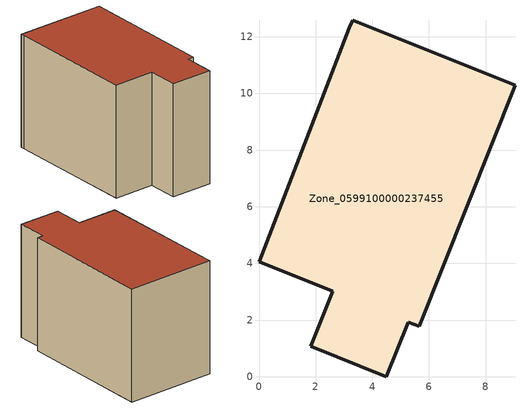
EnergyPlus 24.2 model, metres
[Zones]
Zone_0599100000237455
 floor ground (C_G): 5.27,1.93 4.5,0 1.83,1.08 2.6,3.01 0,4.06 3.18,12.32 3.31,12.58 9.04,10.29 5.66,1.78 z0
 wall outside (C_F): 5.66,1.78 9.04,10.29 3.31,12.58 3.18,12.32 0,4.06 2.6,3.01 1.83,1.08 4.5,0 5.27,1.93 5.66,1.78 z0:7.76
 roof outside (C_R): 3.31,12.58 3.18,12.32 0,4.06 2.6,3.01 1.83,1.08 4.5,0 5.27,1.93 5.66,1.78 9.04,10.29 z7.76
[BUILDING]
Pand.0599100000237455: North Axis=0; Terrain=City; Loads Convergence Tolerance Value=0.04; Temperature Convergence Tolerance Value=0.4; Solar Distribution=FullExterior; Maximum Number of Warmup Days=25; Minimum Number of Warmup Days=1
[Site:Location]
Rotterdam.The.Hague.AP_ZH_NLD Design_Conditions: Latitude=51.96; Longitude=4.45; Time Zone=1; Elevation=-4.5
[SITE:GROUNDTEMPERATURE:BUILDINGSURFACE]
18, 18, 18, 18, 18, 18, 18, 18, 18, 18, 18, 18
[MATERIAL] Thermal Absorptance=0.9; Solar Absorptance=0.7; Visible Absorptance=0.7
Name | Roughness | Thickness | Conductivity | Density | Specific Heat
G.TI.1975-1991 | MediumSmooth | 0.15 | 0.288461 | 540 | 1210
F.TI.1975-1991 | Rough | 0.3 | 0.230769 | 1920 | 840
R.TI.1975-1991 | MediumRough | 0.2 | 0.153846 | 1500 | 1000
[CONSTRUCTION]
C_G: G.TI.1975-1991
C_F: F.TI.1975-1991
C_R: R.TI.1975-1991
[ZONE]
Zone_0599100000237455: Type=1; Multiplier=1; Ceiling Height=Autocalculate; Volume=Autocalculate; Floor Area=autocalculate; Part of Total Floor Area=Yes
[ZONEINFILTRATION:DESIGNFLOWRATE]
Infil_Zone_0599100000237455: Zone or ZoneList or Space or SpaceList=Zone_0599100000237455; Schedule=AlwaysOn; Design Flow Rate Calculation Method=Flow/Area; Flow Rate per Floor Area=0.003; Constant Term Coefficient=1; Temperature Term Coefficient=0; Velocity Term Coefficient=0; Velocity Squared Term Coefficient=0
[HVACTEMPLATE:ZONE:IDEALLOADSAIRSYSTEM]
Zone_0599100000237455: Maximum Heating Supply Air Temperature=50; Minimum Cooling Supply Air Temperature=13; Maximum Heating Supply Air Humidity Ratio=0.0156; Minimum Cooling Supply Air Humidity Ratio=0.0077; Heating Limit=NoLimit; Cooling Limit=NoLimit; Dehumidification Control Type=ConstantSensibleHeatRatio; Cooling Sensible Heat Ratio=0.7; Dehumidification Setpoint=60; Humidification Control Type=None; Humidification Setpoint=30; Outdoor Air Method=None; Outdoor Air Flow Rate per Person=0.00944; Outdoor Air Flow Rate per Zone Floor Area=0; Outdoor Air Flow Rate per Zone=0; Demand Controlled Ventilation Type=None; Outdoor Air Economizer Type=NoEconomizer; Heat Recovery Type=None; Sensible Heat Recovery Effectiveness=0.7; Latent Heat Recovery Effectiveness=0.65
[ZONECONTROL:THERMOSTAT]
ThermostatControl_Zone_0599100000237455: Zone or ZoneList=Zone_0599100000237455; Control Type Schedule=DualSetpointControlType; Control 1=Thermostat_Zone_0599100000237455; Temperature Difference Between Cutout And Setpoint=0
[THERMOSTATSETPOINT:DUALSETPOINT]
Thermostat_Zone_0599100000237455: Heating Setpoint Temperature Schedule=HeatingSetpoint_Zone_0599100000237455; Cooling Setpoint Temperature Schedule=CoolingSetpoint_Zone_0599100000237455
[SCHEDULE:COMPACT]
HeatingSetpoint_Zone_0599100000237455: Through: 12/31, For: AllDays, Until: 24:00, 21
CoolingSetpoint_Zone_0599100000237455: Through: 12/31, For: AllDays, Until: 24:00, 24
DualSetpointControlType: Through: 12/31, For: AllDays, Until: 24:00, 4
AlwaysOn: Through: 12/31, For: AllDays, Until: 24:00, 1
